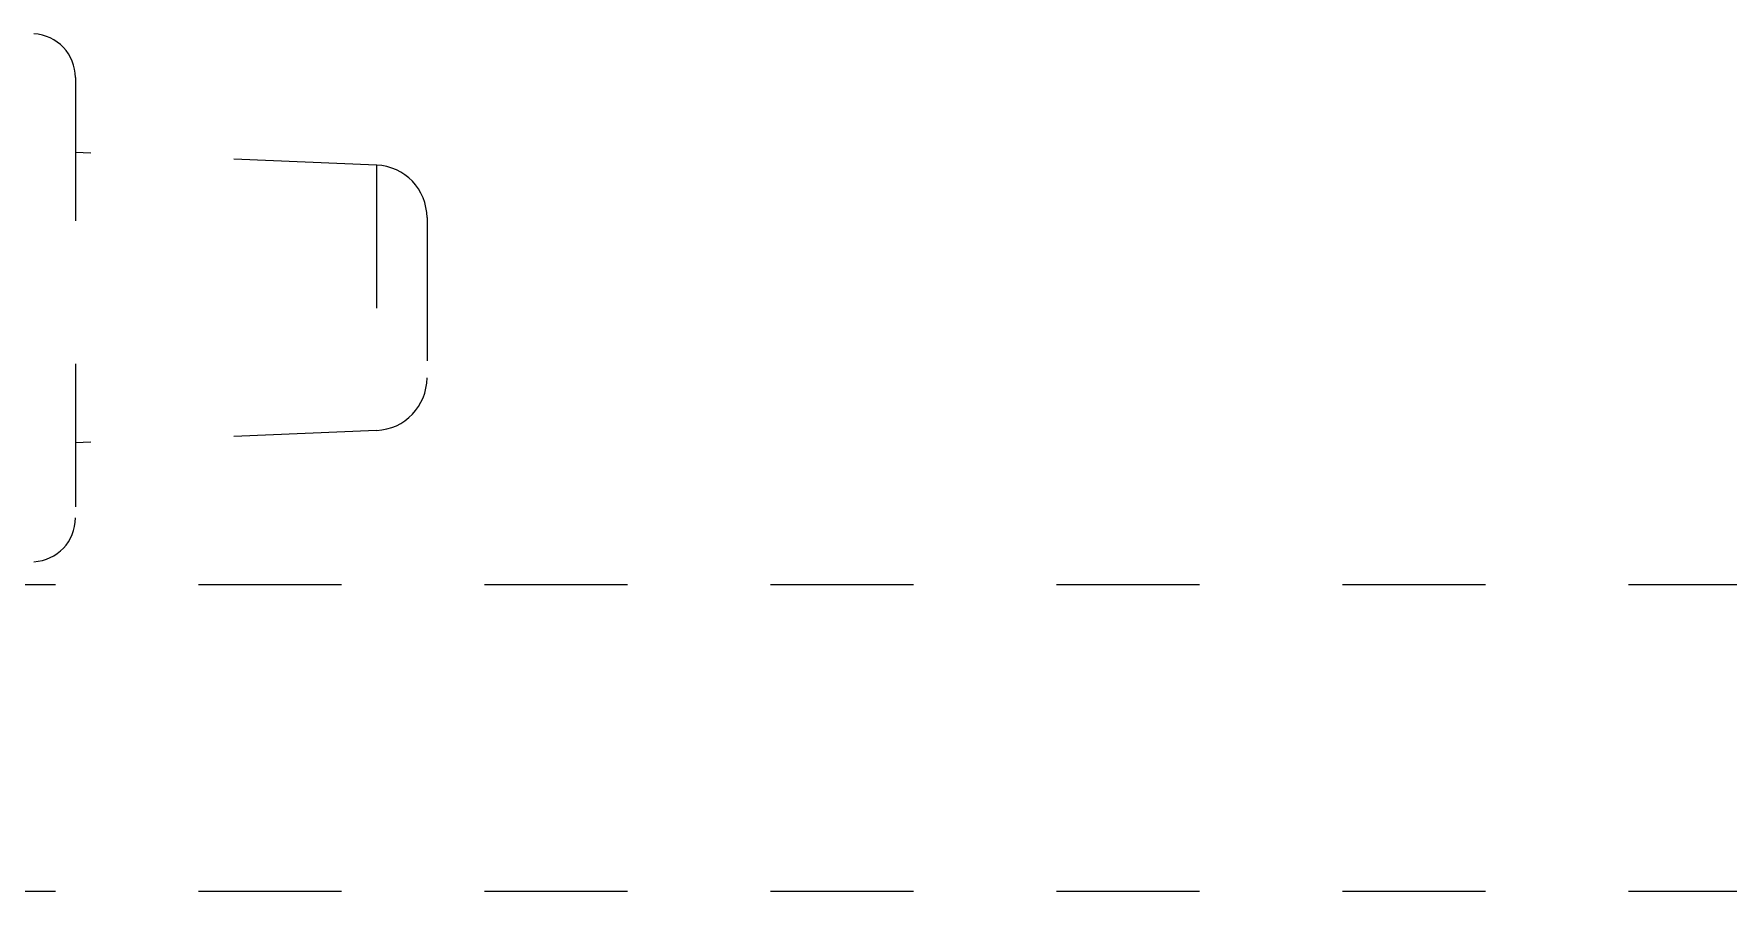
# Model space of a CAD drawing. Header units: millimetres. Extents: x 3054 to 4939, y -1170 to 130.
# Drawn here: x 3656.24 to 3675.59, y -263.13 to -253.34 of the extents above; entities that cross this region are included whole.
import ezdxf

# ---------------------------------------------------------------- set-up
doc = ezdxf.new("R2010")
doc.units = ezdxf.units.MM
doc.header["$LTSCALE"] = 16.335
doc.linetypes.add('HIDDEN', pattern=[0.2, 0.1, -0.1])
doc.layers.add('21', color=7, linetype='CONTINUOUS')

msp = doc.modelspace()

# ---------------------------------------------------------------- linework, layer by layer
at = {"layer": '21', "color": 8, "linetype": 'HIDDEN'}
for p, q in [((3656.717, -253.841), (3656.717, -258.869)), ((3660.158, -254.841), (3656.717, -254.697)), ((3660.158, -254.841), (3660.158, -257.869)), ((3660.733, -255.44), (3660.733, -257.27)), ((3660.158, -257.869), (3656.717, -258.013)), ((3651.588, -259.63), (3714.558, -259.63)), ((3651.588, -263.13), (3714.558, -263.13))]:
    msp.add_line(p, q, dxfattribs=at)
for centre, radius, start, end in [((3656.217, -253.841), 0.5, 0, 87), ((3660.133, -255.44), 0.6, 0, 87.6), ((3660.133, -257.27), 0.6, 272.4, 0), ((3656.217, -258.869), 0.5, 273, 0)]:
    msp.add_arc(centre, radius, start, end, dxfattribs=at)

doc.saveas('drawing.dxf')
